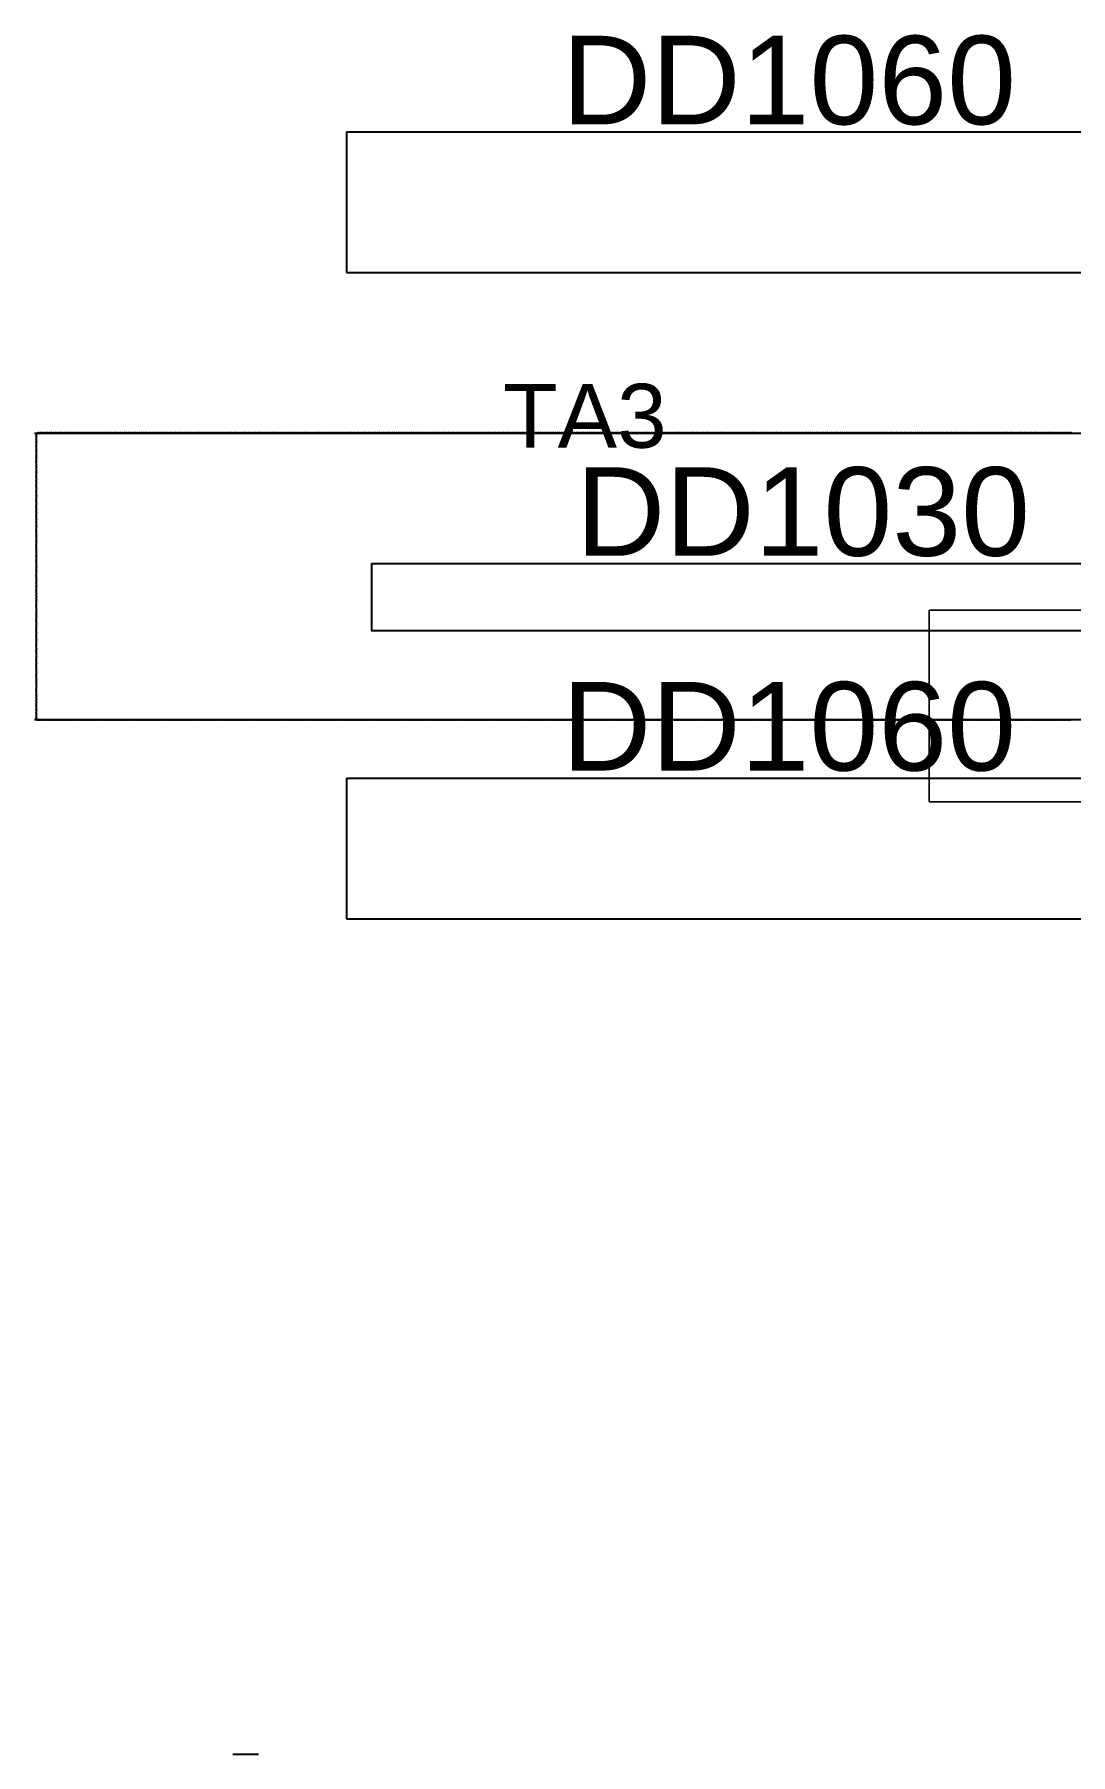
# Model space of a CAD drawing. Header units: millimetres. Extents: x 697 to 6293, y 537 to 2635.
# Drawn here: x 2914.1 to 3190.5, y 540.8 to 999.7 of the extents above; entities that cross this region are included whole.
import ezdxf
from ezdxf.enums import TextEntityAlignment as Align

# ---------------------------------------------------------------- set-up
doc = ezdxf.new("R2010")
doc.units = ezdxf.units.MM
doc.styles.get("Standard").update_dxf_attribs({"font": 'arial.ttf'})

# ---------------------------------------------------------------- blocks, each defined once
blk = doc.blocks.new('DD20313612')
at = {"color": 0, "linetype": 'Continuous', "lineweight": 0}
for p, q in [((0.4175, 0.164, 0.012), (0.4175, 0.129, 0.012)), ((0.4875, 0.164, 0.012), (0.4175, 0.164, 0.012)), ((0.4875, 0.129, 0.012), (0.4875, 0.164, 0.012)), ((0.4175, 0.129, 0.012), (0.4875, 0.129, 0.012)), ((0.595, 0.1065, 0.012), (0.31, 0.1065, 0.012)), ((0.31, 0.1065, 0.012), (0.31, 0.0165, 0.012)), ((0.595, 0.0165, 0.012), (0.595, 0.1065, 0.012)), ((0.31, 0.0165, 0.012), (0.595, 0.0165, 0.012))]:
    blk.add_line(p, q, dxfattribs=at)
for centre, start, end in [((0.411, 0.1465, 0.012), 0, 180), ((0.411, 0.1465, 0.012), 180, 0), ((0.494, 0.1465, 0.012), 0, 180), ((0.494, 0.1465, 0.012), 180, 0)]:
    blk.add_arc(centre, 0.00159, start, end, dxfattribs=at)
blk.add_attdef('A', text='', height=0.03).set_placement((0.14835, 0.19784, 0.015), align=Align.MIDDLE_CENTER)

msp = doc.modelspace()

# ---------------------------------------------------------------- linework, layer by layer
at = {"color": 6}
for p, q in [((2997.43, 973.66, 795065.39), (2997.43, 936.12, 795065.39)), ((2997.43, 973.66, 795065.39), (3465.56, 973.66, 795065.39)), ((2997.43, 936.12, 795065.39), (3465.56, 936.12, 795065.39)), ((2997.43, 801.28, 795065.39), (2997.43, 763.74, 795065.39)), ((2997.43, 801.28, 795065.39), (3465.56, 801.28, 795065.39)), ((2997.43, 763.74, 795065.39), (3465.56, 763.74, 795065.39))]:
    msp.add_line(p, q, dxfattribs=at)
for p, q in [((4047.35, 893.26), (2914.14, 893.26)), ((2914.14, 816.94), (4047.35, 816.94))]:
    msp.add_line(p, q)
at = {"extrusion": (0, 1, 0)}
for p, q in [((2973.9, 540.82, -1425.76), (2967.09, 540.82, -1425.76)), ((2973.9, 540.82, -1435.7), (2973.9, 540.82, -1415.83))]:
    msp.add_line(p, q, dxfattribs=at)
at = {"color": 3}
msp.add_lwpolyline([(3190.94, 893.26, 0.520567), (3190.44, 893.26, 0.520567), (3189.94, 893.26, 0.520567), (3189.44, 893.26, 0.520567), (3188.94, 893.26, 0.520567), (3188.44, 893.26, 0.520567), (3187.94, 893.26, 0.520567), (3187.44, 893.26, 0.520567), (3186.94, 893.26, 0.520567), (3186.44, 893.26, 0.520567), (3185.94, 893.26, 0.520567), (3185.44, 893.26, 0.520567), (3184.94, 893.26, 0.520567), (3184.44, 893.26, 0.520567), (3183.94, 893.26, 0.520567), (3183.44, 893.26, 0.520567), (3182.94, 893.26, 0.520567), (3182.44, 893.26, 0.520567), (3181.94, 893.26, 0.520567), (3181.44, 893.26, 0.520567), (3180.94, 893.26, 0.520567), (3180.44, 893.26, 0.520567), (3179.94, 893.26, 0.520567), (3179.44, 893.26, 0.520567), (3178.94, 893.26, 0.520567), (3178.44, 893.26, 0.520567), (3177.94, 893.26, 0.520567), (3177.44, 893.26, 0.520567), (3176.94, 893.26, 0.520567), (3176.44, 893.26, 0.520567), (3175.94, 893.26, 0.520567), (3175.44, 893.26, 0.520567), (3174.94, 893.26, 0.520567), (3174.44, 893.26, 0.520567), (3173.94, 893.26, 0.520567), (3173.44, 893.26, 0.520567), (3172.94, 893.26, 0.520567), (3172.44, 893.26, 0.520567), (3171.94, 893.26, 0.520567), (3171.44, 893.26, 0.520567), (3170.94, 893.26, 0.520567), (3170.44, 893.26, 0.520567), (3169.94, 893.26, 0.520567), (3169.44, 893.26, 0.520567), (3168.94, 893.26, 0.520567), (3168.44, 893.26, 0.520567), (3167.94, 893.26, 0.520567), (3167.44, 893.26, 0.520567), (3166.94, 893.26, 0.520567), (3166.44, 893.26, 0.520567), (3165.94, 893.26, 0.520567), (3165.44, 893.26, 0.520567), (3164.94, 893.26, 0.520567), (3164.44, 893.26, 0.520567), (3163.94, 893.26, 0.520567), (3163.44, 893.26, 0.520567), (3162.94, 893.26, 0.520567), (3162.44, 893.26, 0.520567), (3161.94, 893.26, 0.520567), (3161.44, 893.26, 0.520567), (3160.94, 893.26, 0.520567), (3160.44, 893.26, 0.520567), (3159.94, 893.26, 0.520567), (3159.44, 893.26, 0.520567), (3158.94, 893.26, 0.520567), (3158.44, 893.26, 0.520567), (3157.94, 893.26, 0.520567), (3157.44, 893.26, 0.520567), (3156.94, 893.26, 0.520567), (3156.44, 893.26, 0.520567), (3155.94, 893.26, 0.520567), (3155.44, 893.26, 0.520567), (3154.94, 893.26, 0.520567), (3154.44, 893.26, 0.520567), (3153.94, 893.26, 0.520567), (3153.44, 893.26, 0.520567), (3152.94, 893.26, 0.520567), (3152.44, 893.26, 0.520567), (3151.94, 893.26, 0.520567), (3151.44, 893.26, 0.520567), (3150.94, 893.26, 0.520567), (3150.44, 893.26, 0.520567), (3149.94, 893.26, 0.520567), (3149.44, 893.26, 0.520567), (3148.94, 893.26, 0.520567), (3148.44, 893.26, 0.520567), (3147.94, 893.26, 0.520567), (3147.44, 893.26, 0.520567), (3146.94, 893.26, 0.520567), (3146.44, 893.26, 0.520567), (3145.94, 893.26, 0.520567), (3145.44, 893.26, 0.520567), (3144.94, 893.26, 0.520567), (3144.44, 893.26, 0.520567), (3143.94, 893.26, 0.520567), (3143.44, 893.26, 0.520567), (3142.94, 893.26, 0.520567), (3142.44, 893.26, 0.520567), (3141.94, 893.26, 0.520567), (3141.44, 893.26, 0.520567), (3140.94, 893.26, 0.520567), (3140.44, 893.26, 0.520567), (3139.94, 893.26, 0.520567), (3139.44, 893.26, 0.520567), (3138.94, 893.26, 0.520567), (3138.44, 893.26, 0.520567), (3137.94, 893.26, 0.520567), (3137.44, 893.26, 0.520567), (3136.94, 893.26, 0.520567), (3136.44, 893.26, 0.520567), (3135.94, 893.26, 0.520567), (3135.44, 893.26, 0.520567), (3134.94, 893.26, 0.520567), (3134.44, 893.26, 0.520567), (3133.94, 893.26, 0.520567), (3133.44, 893.26, 0.520567), (3132.94, 893.26, 0.520567), (3132.44, 893.26, 0.520567), (3131.94, 893.26, 0.520567), (3131.44, 893.26, 0.520567), (3130.94, 893.26, 0.520567), (3130.44, 893.26, 0.520567), (3129.94, 893.26, 0.520567), (3129.44, 893.26, 0.520567), (3128.94, 893.26, 0.520567), (3128.44, 893.26, 0.520567), (3127.94, 893.26, 0.520567), (3127.44, 893.26, 0.520567), (3126.94, 893.26, 0.520567), (3126.44, 893.26, 0.520567), (3125.94, 893.26, 0.520567), (3125.44, 893.26, 0.520567), (3124.94, 893.26, 0.520567), (3124.44, 893.26, 0.520567), (3123.94, 893.26, 0.520567), (3123.44, 893.26, 0.520567), (3122.94, 893.26, 0.520567), (3122.44, 893.26, 0.520567), (3121.94, 893.26, 0.520567), (3121.44, 893.26, 0.520567), (3120.94, 893.26, 0.520567), (3120.44, 893.26, 0.520567), (3119.94, 893.26, 0.520567), (3119.44, 893.26, 0.520567), (3118.94, 893.26, 0.520567), (3118.44, 893.26, 0.520567), (3117.94, 893.26, 0.520567), (3117.44, 893.26, 0.520567), (3116.94, 893.26, 0.520567), (3116.44, 893.26, 0.520567), (3115.94, 893.26, 0.520567), (3115.44, 893.26, 0.520567), (3114.94, 893.26, 0.520567), (3114.44, 893.26, 0.520567), (3113.94, 893.26, 0.520567), (3113.44, 893.26, 0.520567), (3112.94, 893.26, 0.520567), (3112.44, 893.26, 0.520567), (3111.94, 893.26, 0.520567), (3111.44, 893.26, 0.520567), (3110.94, 893.26, 0.520567), (3110.44, 893.26, 0.520567), (3109.94, 893.26, 0.520567), (3109.44, 893.26, 0.520567), (3108.94, 893.26, 0.520567), (3108.44, 893.26, 0.520567), (3107.94, 893.26, 0.520567), (3107.44, 893.26, 0.520567), (3106.94, 893.26, 0.520567), (3106.44, 893.26, 0.520567), (3105.94, 893.26, 0.520567), (3105.44, 893.26, 0.520567), (3104.94, 893.26, 0.520567), (3104.44, 893.26, 0.520567), (3103.94, 893.26, 0.520567), (3103.44, 893.26, 0.520567), (3102.94, 893.26, 0.520567), (3102.44, 893.26, 0.520567), (3101.94, 893.26, 0.520567), (3101.44, 893.26, 0.520567), (3100.94, 893.26, 0.520567), (3100.44, 893.26, 0.520567), (3099.94, 893.26, 0.520567), (3099.44, 893.26, 0.520567), (3098.94, 893.26, 0.520567), (3098.44, 893.26, 0.520567), (3097.94, 893.26, 0.520567), (3097.44, 893.26, 0.520567), (3096.94, 893.26, 0.520567), (3096.44, 893.26, 0.520567), (3095.94, 893.26, 0.520567), (3095.44, 893.26, 0.520567), (3094.94, 893.26, 0.520567), (3094.44, 893.26, 0.520567), (3093.94, 893.26, 0.520567), (3093.44, 893.26, 0.520567), (3092.94, 893.26, 0.520567), (3092.44, 893.26, 0.520567), (3091.94, 893.26, 0.520567), (3091.44, 893.26, 0.520567), (3090.94, 893.26, 0.520567), (3090.44, 893.26, 0.520567), (3089.94, 893.26, 0.520567), (3089.44, 893.26, 0.520567), (3088.94, 893.26, 0.520567), (3088.44, 893.26, 0.520567), (3087.94, 893.26, 0.520567), (3087.44, 893.26, 0.520567), (3086.94, 893.26, 0.520567), (3086.44, 893.26, 0.520567), (3085.94, 893.26, 0.520567), (3085.44, 893.26, 0.520567), (3084.94, 893.26, 0.520567), (3084.44, 893.26, 0.520567), (3083.94, 893.26, 0.520567), (3083.44, 893.26, 0.520567), (3082.94, 893.26, 0.520567), (3082.44, 893.26, 0.520567), (3081.94, 893.26, 0.520567), (3081.44, 893.26, 0.520567), (3080.94, 893.26, 0.520567), (3080.44, 893.26, 0.520567), (3079.94, 893.26, 0.520567), (3079.44, 893.26, 0.520567), (3078.94, 893.26, 0.520567), (3078.44, 893.26, 0.520567), (3077.94, 893.26, 0.520567), (3077.44, 893.26, 0.520567), (3076.94, 893.26, 0.520567), (3076.44, 893.26, 0.520567), (3075.94, 893.26, 0.520567), (3075.44, 893.26, 0.520567), (3074.94, 893.26, 0.520567), (3074.44, 893.26, 0.520567), (3073.94, 893.26, 0.520567), (3073.44, 893.26, 0.520567), (3072.94, 893.26, 0.520567), (3072.44, 893.26, 0.520567), (3071.94, 893.26, 0.520567), (3071.44, 893.26, 0.520567), (3070.94, 893.26, 0.520567), (3070.44, 893.26, 0.520567), (3069.94, 893.26, 0.520567), (3069.44, 893.26, 0.520567), (3068.94, 893.26, 0.520567), (3068.44, 893.26, 0.520567), (3067.94, 893.26, 0.520567), (3067.44, 893.26, 0.520567), (3066.94, 893.26, 0.520567), (3066.44, 893.26, 0.520567), (3065.94, 893.26, 0.520567), (3065.44, 893.26, 0.520567), (3064.94, 893.26, 0.520567), (3064.44, 893.26, 0.520567), (3063.94, 893.26, 0.520567), (3063.44, 893.26, 0.520567), (3062.94, 893.26, 0.520567), (3062.44, 893.26, 0.520567), (3061.94, 893.26, 0.520567), (3061.44, 893.26, 0.520567), (3060.94, 893.26, 0.520567), (3060.44, 893.26, 0.520567), (3059.94, 893.26, 0.520567), (3059.44, 893.26, 0.520567), (3058.94, 893.26, 0.520567), (3058.44, 893.26, 0.520567), (3057.94, 893.26, 0.520567), (3057.44, 893.26, 0.520567), (3056.94, 893.26, 0.520567), (3056.44, 893.26, 0.520567), (3055.94, 893.26, 0.520567), (3055.44, 893.26, 0.520567), (3054.94, 893.26, 0.520567), (3054.44, 893.26, 0.520567), (3053.94, 893.26, 0.520567), (3053.44, 893.26, 0.520567), (3052.94, 893.26, 0.520567), (3052.44, 893.26, 0.520567), (3051.94, 893.26, 0.520567), (3051.44, 893.26, 0.520567), (3050.94, 893.26, 0.520567), (3050.44, 893.26, 0.520567), (3049.94, 893.26, 0.520567), (3049.44, 893.26, 0.520567), (3048.94, 893.26, 0.520567), (3048.44, 893.26, 0.520567), (3047.94, 893.26, 0.520567), (3047.44, 893.26, 0.520567), (3046.94, 893.26, 0.520567), (3046.44, 893.26, 0.520567), (3045.94, 893.26, 0.520567), (3045.44, 893.26, 0.520567), (3044.94, 893.26, 0.520567), (3044.44, 893.26, 0.520567), (3043.94, 893.26, 0.520567), (3043.44, 893.26, 0.520567), (3042.94, 893.26, 0.520567), (3042.44, 893.26, 0.520567), (3041.94, 893.26, 0.520567), (3041.44, 893.26, 0.520567), (3040.94, 893.26, 0.520567), (3040.44, 893.26, 0.520567), (3039.94, 893.26, 0.520567), (3039.44, 893.26, 0.520567), (3038.94, 893.26, 0.520567), (3038.44, 893.26, 0.520567), (3037.94, 893.26, 0.520567), (3037.44, 893.26, 0.520567), (3036.94, 893.26, 0.520567), (3036.44, 893.26, 0.520567), (3035.94, 893.26, 0.520567), (3035.44, 893.26, 0.520567), (3034.94, 893.26, 0.520567), (3034.44, 893.26, 0.520567), (3033.94, 893.26, 0.520567), (3033.44, 893.26, 0.520567), (3032.94, 893.26, 0.520567), (3032.44, 893.26, 0.520567), (3031.94, 893.26, 0.520567), (3031.44, 893.26, 0.520567), (3030.94, 893.26, 0.520567), (3030.44, 893.26, 0.520567), (3029.94, 893.26, 0.520567), (3029.44, 893.26, 0.520567), (3028.94, 893.26, 0.520567), (3028.44, 893.26, 0.520567), (3027.94, 893.26, 0.520567), (3027.44, 893.26, 0.520567), (3026.94, 893.26, 0.520567), (3026.44, 893.26, 0.520567), (3025.94, 893.26, 0.520567), (3025.44, 893.26, 0.520567), (3024.94, 893.26, 0.520567), (3024.44, 893.26, 0.520567), (3023.94, 893.26, 0.520567), (3023.44, 893.26, 0.520567), (3022.94, 893.26, 0.520567), (3022.44, 893.26, 0.520567), (3021.94, 893.26, 0.520567), (3021.44, 893.26, 0.520567), (3020.94, 893.26, 0.520567), (3020.44, 893.26, 0.520567), (3019.94, 893.26, 0.520567), (3019.44, 893.26, 0.520567), (3018.94, 893.26, 0.520567), (3018.44, 893.26, 0.520567), (3017.94, 893.26, 0.520567), (3017.44, 893.26, 0.520567), (3016.94, 893.26, 0.520567), (3016.44, 893.26, 0.520567), (3015.94, 893.26, 0.520567), (3015.44, 893.26, 0.520567), (3014.94, 893.26, 0.520567), (3014.44, 893.26, 0.520567), (3013.94, 893.26, 0.520567), (3013.44, 893.26, 0.520567), (3012.94, 893.26, 0.520567), (3012.44, 893.26, 0.520567), (3011.94, 893.26, 0.520567), (3011.44, 893.26, 0.520567), (3010.94, 893.26, 0.520567), (3010.44, 893.26, 0.520567), (3009.94, 893.26, 0.520567), (3009.44, 893.26, 0.520567), (3008.94, 893.26, 0.520567), (3008.44, 893.26, 0.520567), (3007.94, 893.26, 0.520567), (3007.44, 893.26, 0.520567), (3006.94, 893.26, 0.520567), (3006.44, 893.26, 0.520567), (3005.94, 893.26, 0.520567), (3005.44, 893.26, 0.520567), (3004.94, 893.26, 0.520567), (3004.44, 893.26, 0.520567), (3003.94, 893.26, 0.520567), (3003.44, 893.26, 0.520567), (3002.94, 893.26, 0.520567), (3002.44, 893.26, 0.520567), (3001.94, 893.26, 0.520567), (3001.44, 893.26, 0.520567), (3000.94, 893.26, 0.520567), (3000.44, 893.26, 0.520567), (2999.94, 893.26, 0.520567), (2999.44, 893.26, 0.520567), (2998.94, 893.26, 0.520567), (2998.44, 893.26, 0.520567), (2997.94, 893.26, 0.520567), (2997.44, 893.26, 0.520567), (2996.94, 893.26, 0.520567), (2996.44, 893.26, 0.520567), (2995.94, 893.26, 0.520567), (2995.44, 893.26, 0.520567), (2994.94, 893.26, 0.520567), (2994.44, 893.26, 0.520567), (2993.94, 893.26, 0.520567), (2993.44, 893.26, 0.520567), (2992.94, 893.26, 0.520567), (2992.44, 893.26, 0.520567), (2991.94, 893.26, 0.520567), (2991.44, 893.26, 0.520567), (2990.94, 893.26, 0.520567), (2990.44, 893.26, 0.520567), (2989.94, 893.26, 0.520567), (2989.44, 893.26, 0.520567), (2988.94, 893.26, 0.520567), (2988.44, 893.26, 0.520567), (2987.94, 893.26, 0.520567), (2987.44, 893.26, 0.520567), (2986.94, 893.26, 0.520567), (2986.44, 893.26, 0.520567), (2985.94, 893.26, 0.520567), (2985.44, 893.26, 0.520567), (2984.94, 893.26, 0.520567), (2984.44, 893.26, 0.520567), (2983.94, 893.26, 0.520567), (2983.44, 893.26, 0.520567), (2982.94, 893.26, 0.520567), (2982.44, 893.26, 0.520567), (2981.94, 893.26, 0.520567), (2981.44, 893.26, 0.520567), (2980.94, 893.26, 0.520567), (2980.44, 893.26, 0.520567), (2979.94, 893.26, 0.520567), (2979.44, 893.26, 0.520567), (2978.94, 893.26, 0.520567), (2978.44, 893.26, 0.520567), (2977.94, 893.26, 0.520567), (2977.44, 893.26, 0.520567), (2976.94, 893.26, 0.520567), (2976.44, 893.26, 0.520567), (2975.94, 893.26, 0.520567), (2975.44, 893.26, 0.520567), (2974.94, 893.26, 0.520567), (2974.44, 893.26, 0.520567), (2973.94, 893.26, 0.520567), (2973.44, 893.26, 0.520567), (2972.94, 893.26, 0.520567), (2972.44, 893.26, 0.520567), (2971.94, 893.26, 0.520567), (2971.44, 893.26, 0.520567), (2970.94, 893.26, 0.520567), (2970.44, 893.26, 0.520567), (2969.94, 893.26, 0.520567), (2969.44, 893.26, 0.520567), (2968.94, 893.26, 0.520567), (2968.44, 893.26, 0.520567), (2967.94, 893.26, 0.520567), (2967.44, 893.26, 0.520567), (2966.94, 893.26, 0.520567), (2966.44, 893.26, 0.520567), (2965.94, 893.26, 0.520567), (2965.44, 893.26, 0.520567), (2964.94, 893.26, 0.520567), (2964.44, 893.26, 0.520567), (2963.94, 893.26, 0.520567), (2963.44, 893.26, 0.520567), (2962.94, 893.26, 0.520567), (2962.44, 893.26, 0.520567), (2961.94, 893.26, 0.520567), (2961.44, 893.26, 0.520567), (2960.94, 893.26, 0.520567), (2960.44, 893.26, 0.520567), (2959.94, 893.26, 0.520567), (2959.44, 893.26, 0.520567), (2958.94, 893.26, 0.520567), (2958.44, 893.26, 0.520567), (2957.94, 893.26, 0.520567), (2957.44, 893.26, 0.520567), (2956.94, 893.26, 0.520567), (2956.44, 893.26, 0.520567), (2955.94, 893.26, 0.520567), (2955.44, 893.26, 0.520567), (2954.94, 893.26, 0.520567), (2954.44, 893.26, 0.520567), (2953.94, 893.26, 0.520567), (2953.44, 893.26, 0.520567), (2952.94, 893.26, 0.520567), (2952.44, 893.26, 0.520567), (2951.94, 893.26, 0.520567), (2951.44, 893.26, 0.520567), (2950.94, 893.26, 0.520567), (2950.44, 893.26, 0.520567), (2949.94, 893.26, 0.520567), (2949.44, 893.26, 0.520567), (2948.94, 893.26, 0.520567), (2948.44, 893.26, 0.520567), (2947.94, 893.26, 0.520567), (2947.44, 893.26, 0.520567), (2946.94, 893.26, 0.520567), (2946.44, 893.26, 0.520567), (2945.94, 893.26, 0.520567), (2945.44, 893.26, 0.520567), (2944.94, 893.26, 0.520567), (2944.44, 893.26, 0.520567), (2943.94, 893.26, 0.520567), (2943.44, 893.26, 0.520567), (2942.94, 893.26, 0.520567), (2942.44, 893.26, 0.520567), (2941.94, 893.26, 0.520567), (2941.44, 893.26, 0.520567), (2940.94, 893.26, 0.520567), (2940.44, 893.26, 0.520567), (2939.94, 893.26, 0.520567), (2939.44, 893.26, 0.520567), (2938.94, 893.26, 0.520567), (2938.44, 893.26, 0.520567), (2937.94, 893.26, 0.520567), (2937.44, 893.26, 0.520567), (2936.94, 893.26, 0.520567), (2936.44, 893.26, 0.520567), (2935.94, 893.26, 0.520567), (2935.44, 893.26, 0.520567), (2934.94, 893.26, 0.520567), (2934.44, 893.26, 0.520567), (2933.94, 893.26, 0.520567), (2933.44, 893.26, 0.520567), (2932.94, 893.26, 0.520567), (2932.44, 893.26, 0.520567), (2931.94, 893.26, 0.520567), (2931.44, 893.26, 0.520567), (2930.94, 893.26, 0.520567), (2930.44, 893.26, 0.520567), (2929.94, 893.26, 0.520567), (2929.44, 893.26, 0.520567), (2928.94, 893.26, 0.520567), (2928.44, 893.26, 0.520567), (2927.94, 893.26, 0.520567), (2927.44, 893.26, 0.520567), (2926.94, 893.26, 0.520567), (2926.44, 893.26, 0.520567), (2925.94, 893.26, 0.520567), (2925.44, 893.26, 0.520567), (2924.94, 893.26, 0.520567), (2924.44, 893.26, 0.520567), (2923.94, 893.26, 0.520567), (2923.44, 893.26, 0.520567), (2922.94, 893.26, 0.520567), (2922.44, 893.26, 0.520567), (2921.94, 893.26, 0.520567), (2921.44, 893.26, 0.520567), (2920.94, 893.26, 0.520567), (2920.44, 893.26, 0.520567), (2919.94, 893.26, 0.520567), (2919.44, 893.26, 0.520567), (2918.94, 893.26, 0.520567), (2918.44, 893.26, 0.520567), (2917.94, 893.26, 0.520567), (2917.44, 893.26, 0.520567), (2916.94, 893.26, 0.520567), (2916.44, 893.26, 0.520567), (2915.94, 893.26, 0.520567), (2915.44, 893.26, 0.520567), (2914.94, 893.26, 0.520567), (2914.69, 893, 0.520567), (2914.69, 892.5, 0.520567), (2914.69, 892, 0.520567), (2914.69, 891.5, 0.520567), (2914.69, 891, 0.520567), (2914.69, 890.5, 0.520567), (2914.69, 890, 0.520567), (2914.69, 889.5, 0.520567), (2914.69, 889, 0.520567), (2914.69, 888.5, 0.520567), (2914.69, 888, 0.520567), (2914.69, 887.5, 0.520567), (2914.69, 887, 0.520567), (2914.69, 886.5, 0.520567), (2914.69, 886, 0.520567), (2914.69, 885.5, 0.520567), (2914.69, 885, 0.520567), (2914.69, 884.5, 0.520567), (2914.69, 884, 0.520567), (2914.69, 883.5, 0.520567), (2914.69, 883, 0.520567), (2914.69, 882.5, 0.520567), (2914.69, 882, 0.520567), (2914.69, 881.5, 0.520567), (2914.69, 881, 0.520567), (2914.69, 880.5, 0.520567), (2914.69, 880, 0.520567), (2914.69, 879.5, 0.520567), (2914.69, 879, 0.520567), (2914.69, 878.5, 0.520567), (2914.69, 878, 0.520567), (2914.69, 877.5, 0.520567), (2914.69, 877, 0.520567), (2914.69, 876.5, 0.520567), (2914.69, 876, 0.520567), (2914.69, 875.5, 0.520567), (2914.69, 875, 0.520567), (2914.69, 874.5, 0.520567), (2914.69, 874, 0.520567), (2914.69, 873.5, 0.520567), (2914.69, 873, 0.520567), (2914.69, 872.5, 0.520567), (2914.69, 872, 0.520567), (2914.69, 871.5, 0.520567), (2914.69, 871, 0.520567), (2914.69, 870.5, 0.520567), (2914.69, 870, 0.520567), (2914.69, 869.5, 0.520567), (2914.69, 869, 0.520567), (2914.69, 868.5, 0.520567), (2914.69, 868, 0.520567), (2914.69, 867.5, 0.520567), (2914.69, 867, 0.520567), (2914.69, 866.5, 0.520567), (2914.69, 866, 0.520567), (2914.69, 865.5, 0.520567), (2914.69, 865, 0.520567), (2914.69, 864.5, 0.520567), (2914.69, 864, 0.520567), (2914.69, 863.5, 0.520567), (2914.69, 863, 0.520567), (2914.69, 862.5, 0.520567), (2914.69, 862, 0.520567), (2914.69, 861.5, 0.520567), (2914.69, 861, 0.520567), (2914.69, 860.5, 0.520567), (2914.69, 860, 0.520567), (2914.69, 859.5, 0.520567), (2914.69, 859, 0.520567), (2914.69, 858.5, 0.520567), (2914.69, 858, 0.520567), (2914.69, 857.5, 0.520567), (2914.69, 857, 0.520567), (2914.69, 856.5, 0.520567), (2914.69, 856, 0.520567), (2914.69, 855.5, 0.520567), (2914.69, 855, 0.520567), (2914.69, 854.5, 0.520567), (2914.69, 854, 0.520567), (2914.69, 853.5, 0.520567), (2914.69, 853, 0.520567), (2914.69, 852.5, 0.520567), (2914.69, 852, 0.520567), (2914.69, 851.5, 0.520567), (2914.69, 851, 0.520567), (2914.69, 850.5, 0.520567), (2914.69, 850, 0.520567), (2914.69, 849.5, 0.520567), (2914.69, 849, 0.520567), (2914.69, 848.5, 0.520567), (2914.69, 848, 0.520567), (2914.69, 847.5, 0.520567), (2914.69, 847, 0.520567), (2914.69, 846.5, 0.520567), (2914.69, 846, 0.520567), (2914.69, 845.5, 0.520567), (2914.69, 845, 0.520567), (2914.69, 844.5, 0.520567), (2914.69, 844, 0.520567), (2914.69, 843.5, 0.520567), (2914.69, 843, 0.520567), (2914.69, 842.5, 0.520567), (2914.69, 842, 0.520567), (2914.69, 841.5, 0.520567), (2914.69, 841, 0.520567), (2914.69, 840.5, 0.520567), (2914.69, 840, 0.520567), (2914.69, 839.5, 0.520567), (2914.69, 839, 0.520567), (2914.69, 838.5, 0.520567), (2914.69, 838, 0.520567), (2914.69, 837.5, 0.520567), (2914.69, 837, 0.520567), (2914.69, 836.5, 0.520567), (2914.69, 836, 0.520567), (2914.69, 835.5, 0.520567), (2914.69, 835, 0.520567), (2914.69, 834.5, 0.520567), (2914.69, 834, 0.520567), (2914.69, 833.5, 0.520567), (2914.69, 833, 0.520567), (2914.69, 832.5, 0.520567), (2914.69, 832, 0.520567), (2914.69, 831.5, 0.520567), (2914.69, 831, 0.520567), (2914.69, 830.5, 0.520567), (2914.69, 830, 0.520567), (2914.69, 829.5, 0.520567), (2914.69, 829, 0.520567), (2914.69, 828.5, 0.520567), (2914.69, 828, 0.520567), (2914.69, 827.5, 0.520567), (2914.69, 827, 0.520567), (2914.69, 826.5, 0.520567), (2914.69, 826, 0.520567), (2914.69, 825.5, 0.520567), (2914.69, 825, 0.520567), (2914.69, 824.5, 0.520567), (2914.69, 824, 0.520567), (2914.69, 823.5, 0.520567), (2914.69, 823, 0.520567), (2914.69, 822.5, 0.520567), (2914.69, 822, 0.520567), (2914.69, 821.5, 0.520567), (2914.69, 821, 0.520567), (2914.69, 820.5, 0.520567), (2914.69, 820, 0.520567), (2914.69, 819.5, 0.520567), (2914.69, 819, 0.520567), (2914.69, 818.5, 0.520567), (2914.69, 818, 0.520567), (2914.69, 817.5, 0.520567), (2914.69, 816.94, 0.520567), (2915.19, 816.94, 0.520567), (2915.69, 816.94, 0.520567), (2916.19, 816.94, 0.520567), (2916.69, 816.94, 0.520567), (2917.19, 816.94, 0.520567), (2917.69, 816.94, 0.520567), (2918.19, 816.94, 0.520567), (2918.69, 816.94, 0.520567), (2919.19, 816.94, 0.520567), (2919.69, 816.94, 0.520567), (2920.19, 816.94, 0.520567), (2920.69, 816.94, 0.520567), (2921.19, 816.94, 0.520567), (2921.69, 816.94, 0.520567), (2922.19, 816.94, 0.520567), (2922.69, 816.94, 0.520567), (2923.19, 816.94, 0.520567), (2923.69, 816.94, 0.520567), (2924.19, 816.94, 0.520567), (2924.69, 816.94, 0.520567), (2925.19, 816.94, 0.520567), (2925.69, 816.94, 0.520567), (2926.19, 816.94, 0.520567), (2926.69, 816.94, 0.520567), (2927.19, 816.94, 0.520567), (2927.69, 816.94, 0.520567), (2928.19, 816.94, 0.520567), (2928.69, 816.94, 0.520567), (2929.19, 816.94, 0.520567), (2929.69, 816.94, 0.520567), (2930.19, 816.94, 0.520567), (2930.69, 816.94, 0.520567), (2931.19, 816.94, 0.520567), (2931.69, 816.94, 0.520567), (2932.19, 816.94, 0.520567), (2932.69, 816.94, 0.520567), (2933.19, 816.94, 0.520567), (2933.69, 816.94, 0.520567), (2934.19, 816.94, 0.520567), (2934.69, 816.94, 0.520567), (2935.19, 816.94, 0.520567), (2935.69, 816.94, 0.520567), (2936.19, 816.94, 0.520567), (2936.69, 816.94, 0.520567), (2937.19, 816.94, 0.520567), (2937.69, 816.94, 0.520567), (2938.19, 816.94, 0.520567), (2938.69, 816.94, 0.520567), (2939.19, 816.94, 0.520567), (2939.69, 816.94, 0.520567), (2940.19, 816.94, 0.520567), (2940.69, 816.94, 0.520567), (2941.19, 816.94, 0.520567), (2941.69, 816.94, 0.520567), (2942.19, 816.94, 0.520567), (2942.69, 816.94, 0.520567), (2943.19, 816.94, 0.520567), (2943.69, 816.94, 0.520567), (2944.19, 816.94, 0.520567), (2944.69, 816.94, 0.520567), (2945.19, 816.94, 0.520567), (2945.69, 816.94, 0.520567), (2946.19, 816.94, 0.520567), (2946.69, 816.94, 0.520567), (2947.19, 816.94, 0.520567), (2947.69, 816.94, 0.520567), (2948.19, 816.94, 0.520567), (2948.69, 816.94, 0.520567), (2949.19, 816.94, 0.520567), (2949.69, 816.94, 0.520567), (2950.19, 816.94, 0.520567), (2950.69, 816.94, 0.520567), (2951.19, 816.94, 0.520567), (2951.69, 816.94, 0.520567), (2952.19, 816.94, 0.520567), (2952.69, 816.94, 0.520567), (2953.19, 816.94, 0.520567), (2953.69, 816.94, 0.520567), (2954.19, 816.94, 0.520567), (2954.69, 816.94, 0.520567), (2955.19, 816.94, 0.520567), (2955.69, 816.94, 0.520567), (2956.19, 816.94, 0.520567), (2956.69, 816.94, 0.520567), (2957.19, 816.94, 0.520567), (2957.69, 816.94, 0.520567), (2958.19, 816.94, 0.520567), (2958.69, 816.94, 0.520567), (2959.19, 816.94, 0.520567), (2959.69, 816.94, 0.520567), (2960.19, 816.94, 0.520567), (2960.69, 816.94, 0.520567), (2961.19, 816.94, 0.520567), (2961.69, 816.94, 0.520567), (2962.19, 816.94, 0.520567), (2962.69, 816.94, 0.520567), (2963.19, 816.94, 0.520567), (2963.69, 816.94, 0.520567), (2964.19, 816.94, 0.520567), (2964.69, 816.94, 0.520567), (2965.19, 816.94, 0.520567), (2965.69, 816.94, 0.520567), (2966.19, 816.94, 0.520567), (2966.69, 816.94, 0.520567), (2967.19, 816.94, 0.520567), (2967.69, 816.94, 0.520567), (2968.19, 816.94, 0.520567), (2968.69, 816.94, 0.520567), (2969.19, 816.94, 0.520567), (2969.69, 816.94, 0.520567), (2970.19, 816.94, 0.520567), (2970.69, 816.94, 0.520567), (2971.19, 816.94, 0.520567), (2971.69, 816.94, 0.520567), (2972.19, 816.94, 0.520567), (2972.69, 816.94, 0.520567), (2973.19, 816.94, 0.520567), (2973.69, 816.94, 0.520567), (2974.19, 816.94, 0.520567), (2974.69, 816.94, 0.520567), (2975.19, 816.94, 0.520567), (2975.69, 816.94, 0.520567), (2976.19, 816.94, 0.520567), (2976.69, 816.94, 0.520567), (2977.19, 816.94, 0.520567), (2977.69, 816.94, 0.520567), (2978.19, 816.94, 0.520567), (2978.69, 816.94, 0.520567), (2979.19, 816.94, 0.520567), (2979.69, 816.94, 0.520567), (2980.19, 816.94, 0.520567), (2980.69, 816.94, 0.520567), (2981.19, 816.94, 0.520567), (2981.69, 816.94, 0.520567), (2982.19, 816.94, 0.520567), (2982.69, 816.94, 0.520567), (2983.19, 816.94, 0.520567), (2983.69, 816.94, 0.520567), (2984.19, 816.94, 0.520567), (2984.69, 816.94, 0.520567), (2985.19, 816.94, 0.520567), (2985.69, 816.94, 0.520567), (2986.19, 816.94, 0.520567), (2986.69, 816.94, 0.520567), (2987.19, 816.94, 0.520567), (2987.69, 816.94, 0.520567), (2988.19, 816.94, 0.520567), (2988.69, 816.94, 0.520567), (2989.19, 816.94, 0.520567), (2989.69, 816.94, 0.520567), (2990.19, 816.94, 0.520567), (2990.69, 816.94, 0.520567), (2991.19, 816.94, 0.520567), (2991.69, 816.94, 0.520567), (2992.19, 816.94, 0.520567), (2992.69, 816.94, 0.520567), (2993.19, 816.94, 0.520567), (2993.69, 816.94, 0.520567), (2994.19, 816.94, 0.520567), (2994.69, 816.94, 0.520567), (2995.19, 816.94, 0.520567), (2995.69, 816.94, 0.520567), (2996.19, 816.94, 0.520567), (2996.69, 816.94, 0.520567), (2997.19, 816.94, 0.520567), (2997.69, 816.94, 0.520567), (2998.19, 816.94, 0.520567), (2998.69, 816.94, 0.520567), (2999.19, 816.94, 0.520567), (2999.69, 816.94, 0.520567), (3000.19, 816.94, 0.520567), (3000.69, 816.94, 0.520567), (3001.19, 816.94, 0.520567), (3001.69, 816.94, 0.520567), (3002.19, 816.94, 0.520567), (3002.69, 816.94, 0.520567), (3003.19, 816.94, 0.520567), (3003.69, 816.94, 0.520567), (3004.19, 816.94, 0.520567), (3004.69, 816.94, 0.520567), (3005.19, 816.94, 0.520567), (3005.69, 816.94, 0.520567), (3006.19, 816.94, 0.520567), (3006.69, 816.94, 0.520567), (3007.19, 816.94, 0.520567), (3007.69, 816.94, 0.520567), (3008.19, 816.94, 0.520567), (3008.69, 816.94, 0.520567), (3009.19, 816.94, 0.520567), (3009.69, 816.94, 0.520567), (3010.19, 816.94, 0.520567), (3010.69, 816.94, 0.520567), (3011.19, 816.94, 0.520567), (3011.69, 816.94, 0.520567), (3012.19, 816.94, 0.520567), (3012.69, 816.94, 0.520567), (3013.19, 816.94, 0.520567), (3013.69, 816.94, 0.520567), (3014.19, 816.94, 0.520567), (3014.69, 816.94, 0.520567), (3015.19, 816.94, 0.520567), (3015.69, 816.94, 0.520567), (3016.19, 816.94, 0.520567), (3016.69, 816.94, 0.520567), (3017.19, 816.94, 0.520567), (3017.69, 816.94, 0.520567), (3018.19, 816.94, 0.520567), (3018.69, 816.94, 0.520567), (3019.19, 816.94, 0.520567), (3019.69, 816.94, 0.520567), (3020.19, 816.94, 0.520567), (3020.69, 816.94, 0.520567), (3021.19, 816.94, 0.520567), (3021.69, 816.94, 0.520567), (3022.19, 816.94, 0.520567), (3022.69, 816.94, 0.520567), (3023.19, 816.94, 0.520567), (3023.69, 816.94, 0.520567), (3024.19, 816.94, 0.520567), (3024.69, 816.94, 0.520567), (3025.19, 816.94, 0.520567), (3025.69, 816.94, 0.520567), (3026.19, 816.94, 0.520567), (3026.69, 816.94, 0.520567), (3027.19, 816.94, 0.520567), (3027.69, 816.94, 0.520567), (3028.19, 816.94, 0.520567), (3028.69, 816.94, 0.520567), (3029.19, 816.94, 0.520567), (3029.69, 816.94, 0.520567), (3030.19, 816.94, 0.520567), (3030.69, 816.94, 0.520567), (3031.19, 816.94, 0.520567), (3031.69, 816.94, 0.520567), (3032.19, 816.94, 0.520567), (3032.69, 816.94, 0.520567), (3033.19, 816.94, 0.520567), (3033.69, 816.94, 0.520567), (3034.19, 816.94, 0.520567), (3034.69, 816.94, 0.520567), (3035.19, 816.94, 0.520567), (3035.69, 816.94, 0.520567), (3036.19, 816.94, 0.520567), (3036.69, 816.94, 0.520567), (3037.19, 816.94, 0.520567), (3037.69, 816.94, 0.520567), (3038.19, 816.94, 0.520567), (3038.69, 816.94, 0.520567), (3039.19, 816.94, 0.520567), (3039.69, 816.94, 0.520567), (3040.19, 816.94, 0.520567), (3040.69, 816.94, 0.520567), (3041.19, 816.94, 0.520567), (3041.69, 816.94, 0.520567), (3042.19, 816.94, 0.520567), (3042.69, 816.94, 0.520567), (3043.19, 816.94, 0.520567), (3043.69, 816.94, 0.520567), (3044.19, 816.94, 0.520567), (3044.69, 816.94, 0.520567), (3045.19, 816.94, 0.520567), (3045.69, 816.94, 0.520567), (3046.19, 816.94, 0.520567), (3046.69, 816.94, 0.520567), (3047.19, 816.94, 0.520567), (3047.69, 816.94, 0.520567), (3048.19, 816.94, 0.520567), (3048.69, 816.94, 0.520567), (3049.19, 816.94, 0.520567), (3049.69, 816.94, 0.520567), (3050.19, 816.94, 0.520567), (3050.69, 816.94, 0.520567), (3051.19, 816.94, 0.520567), (3051.69, 816.94, 0.520567), (3052.19, 816.94, 0.520567), (3052.69, 816.94, 0.520567), (3053.19, 816.94, 0.520567), (3053.69, 816.94, 0.520567), (3054.19, 816.94, 0.520567), (3054.69, 816.94, 0.520567), (3055.19, 816.94, 0.520567), (3055.69, 816.94, 0.520567), (3056.19, 816.94, 0.520567), (3056.69, 816.94, 0.520567), (3057.19, 816.94, 0.520567), (3057.69, 816.94, 0.520567), (3058.19, 816.94, 0.520567), (3058.69, 816.94, 0.520567), (3059.19, 816.94, 0.520567), (3059.69, 816.94, 0.520567), (3060.19, 816.94, 0.520567), (3060.69, 816.94, 0.520567), (3061.19, 816.94, 0.520567), (3061.69, 816.94, 0.520567), (3062.19, 816.94, 0.520567), (3062.69, 816.94, 0.520567), (3063.19, 816.94, 0.520567), (3063.69, 816.94, 0.520567), (3064.19, 816.94, 0.520567), (3064.69, 816.94, 0.520567), (3065.19, 816.94, 0.520567), (3065.69, 816.94, 0.520567), (3066.19, 816.94, 0.520567), (3066.69, 816.94, 0.520567), (3067.19, 816.94, 0.520567), (3067.69, 816.94, 0.520567), (3068.19, 816.94, 0.520567), (3068.69, 816.94, 0.520567), (3069.19, 816.94, 0.520567), (3069.69, 816.94, 0.520567), (3070.19, 816.94, 0.520567), (3070.69, 816.94, 0.520567), (3071.19, 816.94, 0.520567), (3071.69, 816.94, 0.520567), (3072.19, 816.94, 0.520567), (3072.69, 816.94, 0.520567), (3073.19, 816.94, 0.520567), (3073.69, 816.94, 0.520567), (3074.19, 816.94, 0.520567), (3074.69, 816.94, 0.520567), (3075.19, 816.94, 0.520567), (3075.69, 816.94, 0.520567), (3076.19, 816.94, 0.520567), (3076.69, 816.94, 0.520567), (3077.19, 816.94, 0.520567), (3077.69, 816.94, 0.520567), (3078.19, 816.94, 0.520567), (3078.69, 816.94, 0.520567), (3079.19, 816.94, 0.520567), (3079.69, 816.94, 0.520567), (3080.19, 816.94, 0.520567), (3080.69, 816.94, 0.520567), (3081.19, 816.94, 0.520567), (3081.69, 816.94, 0.520567), (3082.19, 816.94, 0.520567), (3082.69, 816.94, 0.520567), (3083.19, 816.94, 0.520567), (3083.69, 816.94, 0.520567), (3084.19, 816.94, 0.520567), (3084.69, 816.94, 0.520567), (3085.19, 816.94, 0.520567), (3085.69, 816.94, 0.520567), (3086.19, 816.94, 0.520567), (3086.69, 816.94, 0.520567), (3087.19, 816.94, 0.520567), (3087.69, 816.94, 0.520567), (3088.19, 816.94, 0.520567), (3088.69, 816.94, 0.520567), (3089.19, 816.94, 0.520567), (3089.69, 816.94, 0.520567), (3090.19, 816.94, 0.520567), (3090.69, 816.94, 0.520567), (3091.19, 816.94, 0.520567), (3091.69, 816.94, 0.520567), (3092.19, 816.94, 0.520567), (3092.69, 816.94, 0.520567), (3093.19, 816.94, 0.520567), (3093.69, 816.94, 0.520567), (3094.19, 816.94, 0.520567), (3094.69, 816.94, 0.520567), (3095.19, 816.94, 0.520567), (3095.69, 816.94, 0.520567), (3096.19, 816.94, 0.520567), (3096.69, 816.94, 0.520567), (3097.19, 816.94, 0.520567), (3097.69, 816.94, 0.520567), (3098.19, 816.94, 0.520567), (3098.69, 816.94, 0.520567), (3099.19, 816.94, 0.520567), (3099.69, 816.94, 0.520567), (3100.19, 816.94, 0.520567), (3100.69, 816.94, 0.520567), (3101.19, 816.94, 0.520567), (3101.69, 816.94, 0.520567), (3102.19, 816.94, 0.520567), (3102.69, 816.94, 0.520567), (3103.19, 816.94, 0.520567), (3103.69, 816.94, 0.520567), (3104.19, 816.94, 0.520567), (3104.69, 816.94, 0.520567), (3105.19, 816.94, 0.520567), (3105.69, 816.94, 0.520567), (3106.19, 816.94, 0.520567), (3106.69, 816.94, 0.520567), (3107.19, 816.94, 0.520567), (3107.69, 816.94, 0.520567), (3108.19, 816.94, 0.520567), (3108.69, 816.94, 0.520567), (3109.19, 816.94, 0.520567), (3109.69, 816.94, 0.520567), (3110.19, 816.94, 0.520567), (3110.69, 816.94, 0.520567), (3111.19, 816.94, 0.520567), (3111.69, 816.94, 0.520567), (3112.19, 816.94, 0.520567), (3112.69, 816.94, 0.520567), (3113.19, 816.94, 0.520567), (3113.69, 816.94, 0.520567), (3114.19, 816.94, 0.520567), (3114.69, 816.94, 0.520567), (3115.19, 816.94, 0.520567), (3115.69, 816.94, 0.520567), (3116.19, 816.94, 0.520567), (3116.69, 816.94, 0.520567), (3117.19, 816.94, 0.520567), (3117.69, 816.94, 0.520567), (3118.19, 816.94, 0.520567), (3118.69, 816.94, 0.520567), (3119.19, 816.94, 0.520567), (3119.69, 816.94, 0.520567), (3120.19, 816.94, 0.520567), (3120.69, 816.94, 0.520567), (3121.19, 816.94, 0.520567), (3121.69, 816.94, 0.520567), (3122.19, 816.94, 0.520567), (3122.69, 816.94, 0.520567), (3123.19, 816.94, 0.520567), (3123.69, 816.94, 0.520567), (3124.19, 816.94, 0.520567), (3124.69, 816.94, 0.520567), (3125.19, 816.94, 0.520567), (3125.69, 816.94, 0.520567), (3126.19, 816.94, 0.520567), (3126.69, 816.94, 0.520567), (3127.19, 816.94, 0.520567), (3127.69, 816.94, 0.520567), (3128.19, 816.94, 0.520567), (3128.69, 816.94, 0.520567), (3129.19, 816.94, 0.520567), (3129.69, 816.94, 0.520567), (3130.19, 816.94, 0.520567), (3130.69, 816.94, 0.520567), (3131.19, 816.94, 0.520567), (3131.69, 816.94, 0.520567), (3132.19, 816.94, 0.520567), (3132.69, 816.94, 0.520567), (3133.19, 816.94, 0.520567), (3133.69, 816.94, 0.520567), (3134.19, 816.94, 0.520567), (3134.69, 816.94, 0.520567), (3135.19, 816.94, 0.520567), (3135.69, 816.94, 0.520567), (3136.19, 816.94, 0.520567), (3136.69, 816.94, 0.520567), (3137.19, 816.94, 0.520567), (3137.69, 816.94, 0.520567), (3138.19, 816.94, 0.520567), (3138.69, 816.94, 0.520567), (3139.19, 816.94, 0.520567), (3139.69, 816.94, 0.520567), (3140.19, 816.94, 0.520567), (3140.69, 816.94, 0.520567), (3141.19, 816.94, 0.520567), (3141.69, 816.94, 0.520567), (3142.19, 816.94, 0.520567), (3142.69, 816.94, 0.520567), (3143.19, 816.94, 0.520567), (3143.69, 816.94, 0.520567), (3144.19, 816.94, 0.520567), (3144.69, 816.94, 0.520567), (3145.19, 816.94, 0.520567), (3145.69, 816.94, 0.520567), (3146.19, 816.94, 0.520567), (3146.69, 816.94, 0.520567), (3147.19, 816.94, 0.520567), (3147.69, 816.94, 0.520567), (3148.19, 816.94, 0.520567), (3148.69, 816.94, 0.520567), (3149.19, 816.94, 0.520567), (3149.69, 816.94, 0.520567), (3150.19, 816.94, 0.520567), (3150.69, 816.94, 0.520567), (3151.19, 816.94, 0.520567), (3151.69, 816.94, 0.520567), (3152.19, 816.94, 0.520567), (3152.69, 816.94, 0.520567), (3153.19, 816.94, 0.520567), (3153.69, 816.94, 0.520567), (3154.19, 816.94, 0.520567), (3154.69, 816.94, 0.520567), (3155.19, 816.94, 0.520567), (3155.69, 816.94, 0.520567), (3156.19, 816.94, 0.520567), (3156.69, 816.94, 0.520567), (3157.19, 816.94, 0.520567), (3157.69, 816.94, 0.520567), (3158.19, 816.94, 0.520567), (3158.69, 816.94, 0.520567), (3159.19, 816.94, 0.520567), (3159.69, 816.94, 0.520567), (3160.19, 816.94, 0.520567), (3160.69, 816.94, 0.520567), (3161.19, 816.94, 0.520567), (3161.69, 816.94, 0.520567), (3162.19, 816.94, 0.520567), (3162.69, 816.94, 0.520567), (3163.19, 816.94, 0.520567), (3163.69, 816.94, 0.520567), (3164.19, 816.94, 0.520567), (3164.69, 816.94, 0.520567), (3165.19, 816.94, 0.520567), (3165.69, 816.94, 0.520567), (3166.19, 816.94, 0.520567), (3166.69, 816.94, 0.520567), (3167.19, 816.94, 0.520567), (3167.69, 816.94, 0.520567), (3168.19, 816.94, 0.520567), (3168.69, 816.94, 0.520567), (3169.19, 816.94, 0.520567), (3169.69, 816.94, 0.520567), (3170.19, 816.94, 0.520567), (3170.69, 816.94, 0.520567), (3171.19, 816.94, 0.520567), (3171.69, 816.94, 0.520567), (3172.19, 816.94, 0.520567), (3172.69, 816.94, 0.520567), (3173.19, 816.94, 0.520567), (3173.69, 816.94, 0.520567), (3174.19, 816.94, 0.520567), (3174.69, 816.94, 0.520567), (3175.19, 816.94, 0.520567), (3175.69, 816.94, 0.520567), (3176.19, 816.94, 0.520567), (3176.69, 816.94, 0.520567), (3177.19, 816.94, 0.520567), (3177.69, 816.94, 0.520567), (3178.19, 816.94, 0.520567), (3178.69, 816.94, 0.520567), (3179.19, 816.94, 0.520567), (3179.69, 816.94, 0.520567), (3180.19, 816.94, 0.520567), (3180.69, 816.94, 0.520567), (3181.19, 816.94, 0.520567), (3181.69, 816.94, 0.520567), (3182.19, 816.94, 0.520567), (3182.69, 816.94, 0.520567), (3183.19, 816.94, 0.520567), (3183.69, 816.94, 0.520567), (3184.19, 816.94, 0.520567), (3184.69, 816.94, 0.520567), (3185.19, 816.94, 0.520567), (3185.69, 816.94, 0.520567), (3186.19, 816.94, 0.520567), (3186.69, 816.94, 0.520567), (3187.19, 816.94, 0.520567), (3187.69, 816.94, 0.520567), (3188.19, 816.94, 0.520567), (3188.69, 816.94, 0.520567), (3189.19, 816.94, 0.520567), (3189.69, 816.94, 0.520567), (3190.19, 816.94, 0.520567), (3190.69, 816.94, 0.520567)], format="xyb", dxfattribs=at)
at = {"color": 4, "elevation": 795065.39}
for points in [[(3004.07, 858.56), (3004.07, 840.68), (3466.36, 840.68)], [(3004.07, 858.56), (3466.36, 858.56), (3466.36, 840.68)]]:
    msp.add_lwpolyline(points, dxfattribs=at)

# ---------------------------------------------------------------- block references
at = {"xscale": 567.8997537066477, "yscale": 567.8997537066477, "zscale": 567.8997537066477}
msp.add_blockref('DD20313612', (2976.74, 785.59, -1409.69), dxfattribs=at).add_auto_attribs({'A': 'TA3'})
at = {"extrusion": (1.22465e-16, 2.22045e-16, -1)}
ref = msp.add_blockref('DD20313612', (-3490.69, 785.59, 1441.84), dxfattribs=dict(at, xscale=567.8997537066477, yscale=567.8997537066477, zscale=567.8997537066477))
ref.add_attrib('A', 'TA3', dxfattribs={"extrusion": (1.22465e-16, 2.22045e-16, -1), "height": 17.037}).set_placement((-3406.44, 897.94, 1450.35), align=Align.MIDDLE_CENTER)

# ---------------------------------------------------------------- texts
at = {"color": 6}
for p in [(3054.85, 975.68, 795065.39), (3054.85, 803.31, 795065.39)]:
    msp.add_text('DD1060', height=23.639, dxfattribs=at).set_placement(p)
at = {"color": 4}
msp.add_text('DD1030', height=23.639, dxfattribs=at).set_placement((3058.58, 860.59, 795111.16))

doc.saveas('drawing.dxf')
